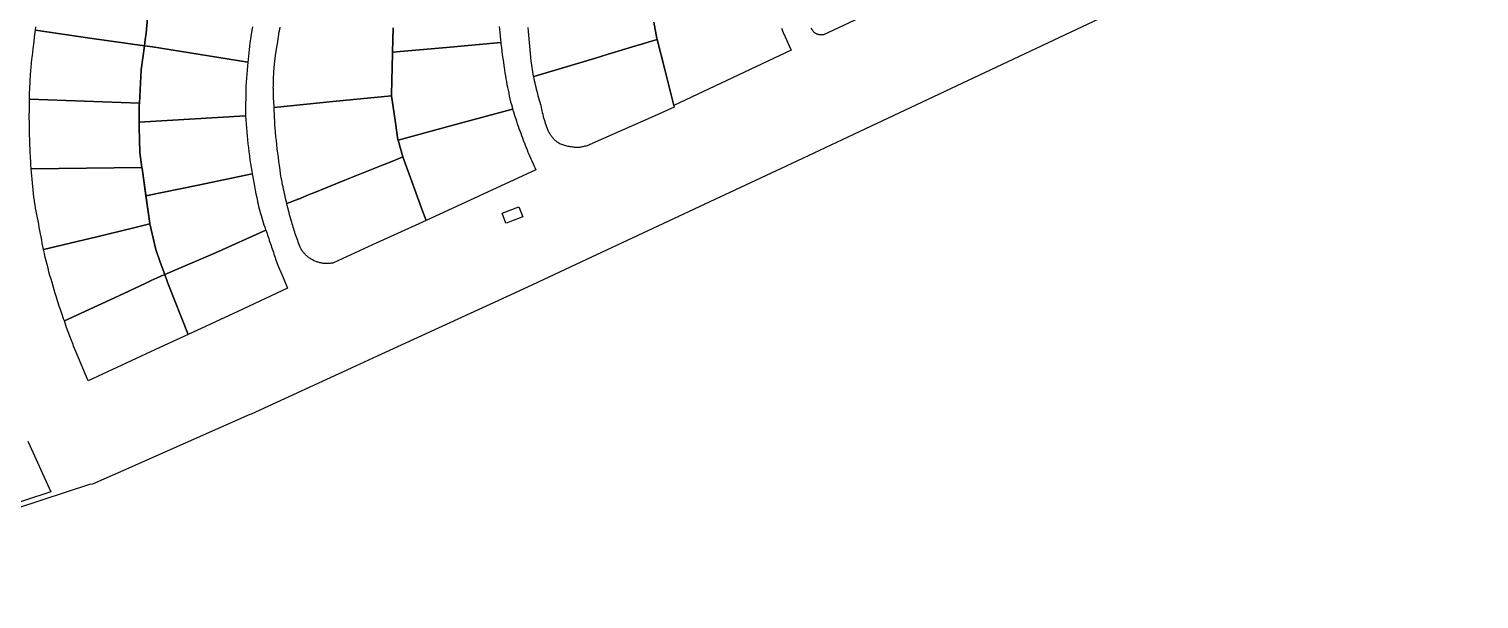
# Model space of a CAD drawing. Header units: metres. Extents: x 3 to 1005126, y 39 to 4383651.
# Drawn here: x 477998 to 478435.3, y 4362840.7 to 4363012.6 of the extents above; entities that cross this region are included whole.
import ezdxf

# ---------------------------------------------------------------- set-up
doc = ezdxf.new("R2010")
doc.units = ezdxf.units.M
doc.header["$MEASUREMENT"] = 0
doc.layers.add('TM_Llucmajor', color=7, linetype='Continuous')

msp = doc.modelspace()

# ---------------------------------------------------------------- linework, layer by layer
at = {"layer": 'TM_Llucmajor', "linetype": 'Continuous', "flags": 128}
for points in [[(477994.72, 4362868.18), (478016.43, 4362875.31), (478017.27, 4362875.47), (478026.61, 4362879.59), (478064.73, 4362896.41), (478065.12, 4362896.58), (478096.59, 4362911.02), (478103.18, 4362914.04), (478144.55, 4362933.02), (478149.96, 4362935.55), (478163.01, 4362941.66), (478229.69, 4362972.87), (478246.77, 4362980.91), (478331.18, 4363020.64), (478338.54, 4363024.07), (478355.04, 4363031.75), (478368.47, 4363038), (478387.22, 4363046.73), (478402.92, 4363054.04), (478422.28, 4363063.09), (478457.19, 4363079.43)], [(478265.44, 4363023.94), (478237.69, 4363010.9), (478237.54, 4363010.88), (478237.38, 4363010.85), (478237.22, 4363010.83), (478237.06, 4363010.83), (478236.9, 4363010.83), (478236.74, 4363010.83), (478236.59, 4363010.85), (478236.43, 4363010.86), (478236.27, 4363010.89), (478236.12, 4363010.94), (478235.96, 4363010.97), (478235.81, 4363011.04), (478235.67, 4363011.1), (478235.52, 4363011.17), (478235.38, 4363011.23), (478235.25, 4363011.32), (478235.11, 4363011.41), (478234.99, 4363011.5), (478234.86, 4363011.61), (478234.75, 4363011.71), (478234.63, 4363011.83), (478234.53, 4363011.94), (478234.44, 4363012.05), (478234.21, 4363012.43), (478233.94, 4363012.89)], [(478034.23, 4363020.49), (478033.34, 4363011.37), (478033.08, 4363009.37), (478032.84, 4363007.58), (478016.41, 4363009.84), (478000.02, 4363012.3), (478000.02, 4363012.3), (478000.14, 4363013.24)], [(478065.41, 4363013.25), (478065.24, 4363012.28), (478064.94, 4363010.32), (478064.66, 4363008.36), (478064.54, 4363007.37), (478064.42, 4363006.39), (478064.31, 4363005.41), (478064.2, 4363004.42), (478064.11, 4363003.43), (478064.03, 4363002.6), (478037.76, 4363006.8), (478035.33, 4363007.19), (478032.84, 4363007.58), (478032.84, 4363007.58), (478033.08, 4363009.37), (478033.34, 4363011.37), (478034.23, 4363020.49)], [(478107.84, 4363012.93), (478107.74, 4363009.3), (478107.64, 4363005.66), (478107.63, 4363005.24), (478107.36, 4362992.87), (478107.41, 4362992.5), (478089.7, 4362990.73), (478071.99, 4362988.96), (478071.99, 4362988.96), (478071.97, 4362989.15), (478071.96, 4362989.33), (478071.94, 4362989.52), (478071.93, 4362989.71), (478071.91, 4362989.9), (478071.9, 4362990.09), (478071.88, 4362990.28), (478071.87, 4362990.47), (478071.86, 4362990.66), (478071.84, 4362990.86), (478071.83, 4362991.05), (478071.82, 4362991.24), (478071.81, 4362991.44), (478071.8, 4362991.63), (478071.79, 4362991.83), (478071.78, 4362992.02), (478071.78, 4362992.22), (478071.77, 4362992.42), (478071.76, 4362992.62), (478071.76, 4362992.82), (478071.75, 4362993.01), (478071.74, 4362993.21), (478071.74, 4362993.41), (478071.74, 4362993.61), (478071.73, 4362993.82), (478071.73, 4362994.02), (478071.73, 4362994.22), (478071.73, 4362994.42), (478071.73, 4362994.62), (478071.72, 4362994.83), (478071.72, 4362995.03), (478071.73, 4362995.23), (478071.73, 4362995.44), (478071.73, 4362995.64), (478071.73, 4362995.85), (478071.73, 4362996.05), (478071.74, 4362996.26), (478071.74, 4362996.46), (478071.75, 4362996.67), (478071.75, 4362996.87), (478071.76, 4362997.08), (478071.77, 4362997.29), (478071.77, 4362997.49), (478071.78, 4362997.7), (478071.79, 4362997.91), (478071.8, 4362998.11), (478071.81, 4362998.32), (478071.82, 4362998.53), (478071.83, 4362998.74), (478071.84, 4362998.94), (478071.85, 4362999.15), (478071.87, 4362999.36), (478071.88, 4362999.57), (478071.89, 4362999.77), (478071.91, 4362999.98), (478071.92, 4363000.19), (478071.94, 4363000.4), (478071.96, 4363000.6), (478071.97, 4363000.81), (478071.99, 4363001.02), (478072.01, 4363001.22), (478072.03, 4363001.43), (478072.05, 4363001.64), (478072.07, 4363001.84), (478072.09, 4363002.05), (478072.11, 4363002.26), (478072.13, 4363002.46), (478072.15, 4363002.67), (478072.17, 4363002.87), (478072.2, 4363003.08), (478072.22, 4363003.28), (478072.25, 4363003.49), (478072.27, 4363003.69), (478072.3, 4363003.9), (478072.32, 4363004.1), (478072.35, 4363004.3), (478072.37, 4363004.51), (478072.4, 4363004.71), (478072.43, 4363004.91), (478072.46, 4363005.11), (478072.49, 4363005.31), (478072.52, 4363005.52), (478072.55, 4363005.72), (478072.58, 4363005.92), (478072.61, 4363006.12), (478072.64, 4363006.31), (478072.67, 4363006.51), (478072.71, 4363006.71), (478072.74, 4363006.91), (478072.77, 4363007.11), (478072.81, 4363007.3), (478072.84, 4363007.5), (478072.88, 4363007.69), (478072.91, 4363007.89), (478072.95, 4363008.08), (478072.99, 4363008.27), (478073.02, 4363008.47), (478073.06, 4363008.66), (478073.1, 4363008.85), (478073.2, 4363009.57), (478073.3, 4363010.29), (478073.42, 4363011.02), (478073.53, 4363011.74), (478073.65, 4363012.46), (478073.77, 4363013.18)], [(478139.84, 4363013.41), (478139.9, 4363012.6), (478140, 4363011.55), (478140.12, 4363010.43), (478140.24, 4363009.31), (478140.33, 4363008.5), (478140.33, 4363008.5), (478123.99, 4363007.08), (478107.64, 4363005.66), (478107.74, 4363009.3), (478107.84, 4363012.93)], [(478186.52, 4363014.69), (478187.41, 4363009.72), (478187.44, 4363009.57), (478187.47, 4363009.42), (478180.09, 4363007.21), (478172.7, 4363005), (478168.88, 4363003.85), (478150.26, 4362998.28), (478150.26, 4362998.28), (478150.24, 4362998.37), (478150.12, 4362999.03), (478150, 4362999.7), (478149.89, 4363000.37), (478149.78, 4363001.04), (478149.66, 4363001.71), (478149.57, 4363002.37), (478149.51, 4363002.96), (478149.4, 4363004.08), (478149.28, 4363005.19), (478149.17, 4363006.31), (478149.08, 4363007.43), (478148.98, 4363008.55), (478148.88, 4363009.67), (478148.8, 4363010.79), (478148.71, 4363011.91), (478148.63, 4363013.03)], [(478224.98, 4363012.84), (478225.52, 4363011.59), (478226.1, 4363010.26), (478226.59, 4363009.11), (478227.26, 4363007.57), (478227.87, 4363006.22), (478192.51, 4362989.58), (478192.02, 4362991.53), (478189.78, 4363000.39), (478187.47, 4363009.42), (478187.44, 4363009.57), (478187.41, 4363009.72), (478186.52, 4363014.69)], [(477997.74, 4362888.3), (478004.61, 4362873.06), (477906.1, 4362840.71)]]:
    msp.add_lwpolyline(points, dxfattribs=at)
for points in [[(477998.19, 4362991.48), (477998.2, 4362992.04), (477998.21, 4362992.53), (477998.23, 4362993.5), (477998.26, 4362994.47), (477998.29, 4362995.11), (477998.35, 4362996.4), (477998.39, 4362997.18), (477998.42, 4362997.57), (477998.45, 4362998.15), (477998.51, 4362999.02), (477998.58, 4362999.9), (477998.62, 4363000.34), (477998.67, 4363000.93), (477998.71, 4363001.32), (477998.78, 4363002.11), (477998.82, 4363002.51), (477998.91, 4363003.3), (477999, 4363004.09), (477999.06, 4363004.62), (477999.18, 4363005.67), (477999.31, 4363006.68), (477999.56, 4363008.7), (477999.75, 4363010.22), (477999.92, 4363011.56), (478000.02, 4363012.3), (478016.41, 4363009.84), (478032.84, 4363007.58), (478031.89, 4363000.3), (478031.33, 4362990.25), (478014.76, 4362990.87), (477998.19, 4362991.48)], [(478063.35, 4362986.43), (478031.3, 4362984.54), (478031.3, 4362989.65), (478031.33, 4362990.25), (478031.89, 4363000.3), (478032.84, 4363007.58), (478035.33, 4363007.19), (478037.76, 4363006.8), (478064.03, 4363002.6), (478063.48, 4362995.41), (478063.35, 4362986.43)], [(478107.41, 4362992.5), (478107.36, 4362992.87), (478107.63, 4363005.24), (478107.64, 4363005.66), (478123.99, 4363007.08), (478140.33, 4363008.5), (478140.36, 4363008.19), (478140.5, 4363007.07), (478140.64, 4363005.95), (478140.78, 4363004.83), (478140.94, 4363003.71), (478141.1, 4363002.59), (478141.26, 4363001.48), (478141.44, 4363000.36), (478141.45, 4363000.23), (478141.59, 4362999.36), (478141.73, 4362998.49), (478141.88, 4362997.61), (478142.03, 4362996.74), (478142.18, 4362995.87), (478142.35, 4362995), (478142.53, 4362994.13), (478142.72, 4362993.26), (478142.9, 4362992.39), (478143.09, 4362991.53), (478143.29, 4362990.67), (478143.51, 4362989.81), (478143.71, 4362989.12), (478143.9, 4362988.46), (478126.62, 4362983.78), (478109.34, 4362979.1), (478109.31, 4362979.21), (478108.54, 4362984.33), (478107.41, 4362992.5)], [(478150.26, 4362998.28), (478168.88, 4363003.85), (478172.7, 4363005), (478180.09, 4363007.21), (478187.47, 4363009.42), (478189.78, 4363000.39), (478192.02, 4362991.53), (478192.51, 4362989.58), (478192.64, 4362989.05), (478186.58, 4362986.36), (478167.91, 4362978.05), (478167.82, 4362978), (478167.52, 4362977.87), (478167.22, 4362977.74), (478166.92, 4362977.62), (478166.62, 4362977.51), (478166.33, 4362977.42), (478166.03, 4362977.33), (478165.72, 4362977.25), (478165.4, 4362977.17), (478165.09, 4362977.09), (478164.78, 4362977.04), (478164.47, 4362976.98), (478164.16, 4362976.93), (478163.84, 4362976.89), (478163.58, 4362976.89), (478163.24, 4362976.89), (478162.92, 4362976.92), (478162.59, 4362976.92), (478162.26, 4362976.96), (478161.92, 4362976.99), (478161.59, 4362977.04), (478161.28, 4362977.09), (478160.96, 4362977.14), (478160.62, 4362977.2), (478160.3, 4362977.29), (478159.98, 4362977.37), (478159.66, 4362977.46), (478159.35, 4362977.55), (478159.04, 4362977.66), (478158.73, 4362977.77), (478158.42, 4362977.88), (478158.11, 4362978.01), (478157.99, 4362978.08), (478157.78, 4362978.22), (478157.56, 4362978.38), (478157.35, 4362978.53), (478157.15, 4362978.69), (478156.95, 4362978.86), (478156.74, 4362979.02), (478156.55, 4362979.2), (478156.36, 4362979.38), (478156.18, 4362979.57), (478156.02, 4362979.76), (478155.84, 4362979.96), (478155.68, 4362980.17), (478155.53, 4362980.38), (478155.38, 4362980.59), (478155.24, 4362980.81), (478155.1, 4362981.04), (478154.97, 4362981.26), (478154.84, 4362981.49), (478154.73, 4362981.73), (478154.61, 4362982.01), (478154.41, 4362982.54), (478154.22, 4362983.06), (478154.03, 4362983.59), (478153.85, 4362984.12), (478153.67, 4362984.66), (478153.52, 4362985.19), (478153.35, 4362985.73), (478153.21, 4362986.27), (478153.06, 4362986.81), (478152.92, 4362987.36), (478152.79, 4362987.91), (478152.68, 4362988.45), (478152.56, 4362989), (478152.46, 4362989.55), (478152.39, 4362989.77), (478152.2, 4362990.43), (478152, 4362991.08), (478151.82, 4362991.74), (478151.64, 4362992.4), (478151.46, 4362993.06), (478151.28, 4362993.72), (478151.12, 4362994.38), (478150.97, 4362995.04), (478150.8, 4362995.7), (478150.66, 4362996.37), (478150.52, 4362997.03), (478150.38, 4362997.7), (478150.26, 4362998.28)], [(477998.71, 4362970.43), (477998.7, 4362970.51), (477998.63, 4362971.58), (477998.57, 4362972.65), (477998.51, 4362973.73), (477998.47, 4362974.41), (477998.43, 4362975.15), (477998.39, 4362975.89), (477998.36, 4362976.63), (477998.33, 4362977.36), (477998.3, 4362978.1), (477998.27, 4362978.84), (477998.25, 4362979.58), (477998.22, 4362980.31), (477998.2, 4362981.05), (477998.19, 4362981.79), (477998.17, 4362982.53), (477998.16, 4362983.27), (477998.15, 4362984), (477998.15, 4362984.74), (477998.14, 4362985.47), (477998.14, 4362986.21), (477998.14, 4362986.94), (477998.15, 4362987.67), (477998.15, 4362988.41), (477998.16, 4362989.14), (477998.17, 4362989.87), (477998.19, 4362991.48), (478014.76, 4362990.87), (478031.33, 4362990.25), (478031.3, 4362989.65), (478031.3, 4362984.54), (478031.3, 4362983.06), (478031.44, 4362975.37), (478032.12, 4362970.87), (478015.41, 4362970.65), (477998.71, 4362970.43)], [(478071.99, 4362988.96), (478089.7, 4362990.73), (478107.41, 4362992.5), (478108.54, 4362984.33), (478109.31, 4362979.21), (478109.34, 4362979.1), (478110.82, 4362974.02), (478108.01, 4362972.89), (478105.2, 4362971.76), (478104.37, 4362971.43), (478093.31, 4362966.98), (478083.48, 4362963.03), (478083.08, 4362962.87), (478079.27, 4362961.34), (478079.09, 4362961.27), (478078.75, 4362961.13), (478075.8, 4362959.95), (478075.76, 4362960.09), (478075.6, 4362960.78), (478075.43, 4362961.48), (478075.27, 4362962.18), (478075.12, 4362962.88), (478074.96, 4362963.57), (478074.81, 4362964.27), (478074.67, 4362964.97), (478074.53, 4362965.67), (478074.39, 4362966.37), (478074.25, 4362967.07), (478074.12, 4362967.77), (478073.94, 4362968.94), (478073.76, 4362970.19), (478073.58, 4362971.44), (478073.41, 4362972.69), (478073.24, 4362973.95), (478073.08, 4362975.21), (478072.93, 4362976.46), (478072.79, 4362977.72), (478072.65, 4362978.98), (478072.52, 4362980.24), (478072.4, 4362981.5), (478072.28, 4362982.76), (478072.27, 4362982.84), (478072.23, 4362983.55), (478072.19, 4362984.27), (478072.15, 4362984.98), (478072.12, 4362985.7), (478072.08, 4362986.42), (478072.05, 4362987.14), (478072.03, 4362987.86), (478072, 4362988.58), (478071.99, 4362988.96)], [(478032.16, 4362970.59), (478032.12, 4362970.87), (478031.44, 4362975.37), (478031.3, 4362983.06), (478031.3, 4362984.54), (478063.35, 4362986.43), (478063.43, 4362985.22), (478063.52, 4362984.01), (478063.62, 4362982.8), (478063.72, 4362981.59), (478063.84, 4362980.38), (478063.96, 4362979.17), (478064.08, 4362977.96), (478064.22, 4362976.76), (478064.36, 4362975.55), (478064.52, 4362974.35), (478064.52, 4362974.27), (478064.69, 4362973.13), (478064.86, 4362971.99), (478065.04, 4362970.85), (478065.22, 4362969.71), (478065.35, 4362968.95), (478049.07, 4362965.56), (478033.31, 4362962.27), (478032.16, 4362970.59)], [(478109.34, 4362979.1), (478126.62, 4362983.78), (478143.9, 4362988.46), (478144.14, 4362987.67), (478144.36, 4362986.95), (478144.59, 4362986.22), (478144.82, 4362985.5), (478145.05, 4362984.78), (478145.29, 4362984.06), (478145.54, 4362983.34), (478145.79, 4362982.62), (478146.05, 4362981.9), (478146.32, 4362981.19), (478146.58, 4362980.48), (478146.84, 4362979.77), (478147.11, 4362979.06), (478147.4, 4362978.35), (478147.44, 4362978.24), (478147.7, 4362977.56), (478147.97, 4362976.87), (478148.24, 4362976.19), (478148.52, 4362975.51), (478148.8, 4362974.83), (478149.09, 4362974.17), (478149.38, 4362973.49), (478149.67, 4362972.82), (478149.98, 4362972.14), (478150.28, 4362971.46), (478150.59, 4362970.8), (478150.91, 4362970.14), (478117.78, 4362954.91), (478116.55, 4362958.27), (478114.3, 4362964.46), (478110.82, 4362974.02), (478109.34, 4362979.1)], [(478075.8, 4362959.95), (478078.75, 4362961.13), (478079.09, 4362961.27), (478079.27, 4362961.34), (478083.08, 4362962.87), (478083.48, 4362963.03), (478093.31, 4362966.98), (478104.37, 4362971.43), (478105.2, 4362971.76), (478108.01, 4362972.89), (478110.82, 4362974.02), (478114.3, 4362964.46), (478116.55, 4362958.27), (478117.78, 4362954.91), (478108.03, 4362950.43), (478102.98, 4362948.11), (478089.89, 4362942.08), (478089.64, 4362942.04), (478089.39, 4362941.99), (478089.13, 4362941.95), (478088.88, 4362941.92), (478088.62, 4362941.89), (478088.36, 4362941.88), (478088.1, 4362941.87), (478087.84, 4362941.86), (478087.58, 4362941.87), (478087.32, 4362941.88), (478087.06, 4362941.89), (478086.8, 4362941.93), (478086.55, 4362941.96), (478086.29, 4362942), (478086.03, 4362942.06), (478085.78, 4362942.11), (478085.52, 4362942.18), (478085.27, 4362942.25), (478085.02, 4362942.33), (478084.77, 4362942.42), (478084.52, 4362942.52), (478084.28, 4362942.62), (478084.04, 4362942.74), (478083.8, 4362942.85), (478083.57, 4362942.97), (478083.34, 4362943.1), (478083.12, 4362943.23), (478082.89, 4362943.38), (478082.68, 4362943.52), (478082.46, 4362943.68), (478082.25, 4362943.84), (478082.05, 4362944), (478081.85, 4362944.18), (478081.66, 4362944.35), (478081.47, 4362944.54), (478081.28, 4362944.73), (478081.11, 4362944.92), (478080.93, 4362945.12), (478080.77, 4362945.32), (478080.61, 4362945.53), (478080.46, 4362945.74), (478080.31, 4362945.95), (478080.17, 4362946.17), (478080.07, 4362946.39), (478079.86, 4362946.87), (478079.66, 4362947.35), (478079.46, 4362947.84), (478079.26, 4362948.33), (478079.07, 4362948.82), (478078.89, 4362949.31), (478078.7, 4362949.8), (478078.53, 4362950.3), (478078.36, 4362950.8), (478078.19, 4362951.3), (478078.02, 4362951.8), (478077.87, 4362952.31), (478077.71, 4362952.81), (478077.57, 4362953.32), (478077.42, 4362953.83), (478077.28, 4362954.34), (478077.22, 4362954.55), (478077.03, 4362955.24), (478076.84, 4362955.93), (478076.65, 4362956.62), (478076.47, 4362957.31), (478076.32, 4362957.89), (478076.29, 4362958), (478076.11, 4362958.7), (478075.93, 4362959.39), (478075.8, 4362959.95)], [(477998.71, 4362970.43), (478015.41, 4362970.65), (478032.12, 4362970.87), (478032.16, 4362970.59), (478034.47, 4362953.95), (478034.51, 4362953.81), (478032.09, 4362953.23), (478029.68, 4362952.66), (478018.46, 4362949.98), (478002.41, 4362946.14), (478002.25, 4362946.99), (478002.06, 4362947.96), (478001.88, 4362948.92), (478001.7, 4362949.89), (478001.51, 4362950.86), (478001.33, 4362951.82), (478001.14, 4362952.79), (478000.96, 4362953.76), (478000.78, 4362954.73), (478000.6, 4362955.69), (478000.41, 4362956.66), (478000.23, 4362957.63), (478000.05, 4362958.59), (477999.86, 4362959.56), (477999.83, 4362959.82), (477999.68, 4362960.88), (477999.54, 4362961.95), (477999.41, 4362963.02), (477999.29, 4362964.08), (477999.17, 4362965.15), (477999.06, 4362966.22), (477998.96, 4362967.29), (477998.86, 4362968.36), (477998.78, 4362969.43), (477998.71, 4362970.43)], [(478065.35, 4362968.95), (478065.41, 4362968.58), (478065.61, 4362967.44), (478065.82, 4362966.31), (478066.03, 4362965.17), (478066.25, 4362964.04), (478066.47, 4362962.91), (478066.71, 4362961.78), (478066.95, 4362960.66), (478066.98, 4362960.53), (478067.13, 4362959.82), (478067.3, 4362959.12), (478067.47, 4362958.42), (478067.65, 4362957.72), (478067.84, 4362957.02), (478068.04, 4362956.33), (478068.24, 4362955.63), (478068.45, 4362954.94), (478068.67, 4362954.25), (478068.9, 4362953.57), (478069.13, 4362952.88), (478069.37, 4362952.2), (478069.48, 4362951.91), (478054.26, 4362945.16), (478038.98, 4362938.59), (478037.63, 4362942.3), (478036.29, 4362946.08), (478036.26, 4362946.16), (478034.51, 4362953.81), (478034.47, 4362953.95), (478033.31, 4362962.27), (478049.07, 4362965.56), (478065.35, 4362968.95)], [(478142.21, 4362954.15), (478141.84, 4362954.01), (478140.71, 4362957.04), (478145.79, 4362958.98), (478146.94, 4362955.93), (478143.21, 4362954.54), (478142.71, 4362954.36), (478142.21, 4362954.15)], [(478002.41, 4362946.14), (478018.46, 4362949.98), (478029.68, 4362952.66), (478032.09, 4362953.23), (478034.51, 4362953.81), (478036.26, 4362946.16), (478036.29, 4362946.08), (478037.63, 4362942.3), (478038.98, 4362938.59), (478037.85, 4362938.07), (478036.72, 4362937.55), (478034.92, 4362936.72), (478033.12, 4362935.89), (478023.84, 4362931.59), (478008.7, 4362924.59), (478008.49, 4362925.17), (478008.05, 4362926.47), (478007.61, 4362927.77), (478007.18, 4362929.07), (478006.76, 4362930.38), (478006.34, 4362931.69), (478006.31, 4362931.79), (478005.97, 4362932.87), (478005.63, 4362933.95), (478005.31, 4362935.04), (478004.99, 4362936.12), (478004.68, 4362937.21), (478004.37, 4362938.31), (478004.07, 4362939.4), (478003.78, 4362940.49), (478003.5, 4362941.59), (478003.22, 4362942.69), (478002.95, 4362943.79), (478002.69, 4362944.9), (478002.41, 4362946.14)], [(478038.98, 4362938.59), (478054.26, 4362945.16), (478069.48, 4362951.91), (478069.62, 4362951.52), (478069.66, 4362951.43), (478069.83, 4362950.92), (478070, 4362950.41), (478070.18, 4362949.9), (478070.35, 4362949.39), (478070.52, 4362948.87), (478070.7, 4362948.36), (478070.87, 4362947.84), (478071.04, 4362947.33), (478071.22, 4362946.81), (478071.39, 4362946.3), (478071.56, 4362945.78), (478071.74, 4362945.27), (478071.91, 4362944.75), (478072.09, 4362944.24), (478072.26, 4362943.72), (478072.43, 4362943.21), (478072.61, 4362942.7), (478072.78, 4362942.18), (478072.82, 4362942.07), (478073.29, 4362940.93), (478074.65, 4362937.68), (478076, 4362934.42), (478061, 4362927.46), (478046.03, 4362920.53), (478039.93, 4362935.98), (478038.98, 4362938.59)], [(478008.7, 4362924.59), (478023.84, 4362931.59), (478033.12, 4362935.89), (478034.92, 4362936.72), (478036.72, 4362937.55), (478037.85, 4362938.07), (478038.98, 4362938.59), (478039.93, 4362935.98), (478046.03, 4362920.53), (478037.45, 4362916.54), (478028.86, 4362912.57), (478015.92, 4362906.56), (478012.17, 4362915.36), (478011.48, 4362917.01), (478011.32, 4362917.43), (478010.83, 4362918.71), (478010.35, 4362920), (478009.87, 4362921.29), (478009.4, 4362922.58), (478008.94, 4362923.87), (478008.7, 4362924.59)]]:
    msp.add_lwpolyline(points, close=True, dxfattribs=at)

doc.saveas('drawing.dxf')
